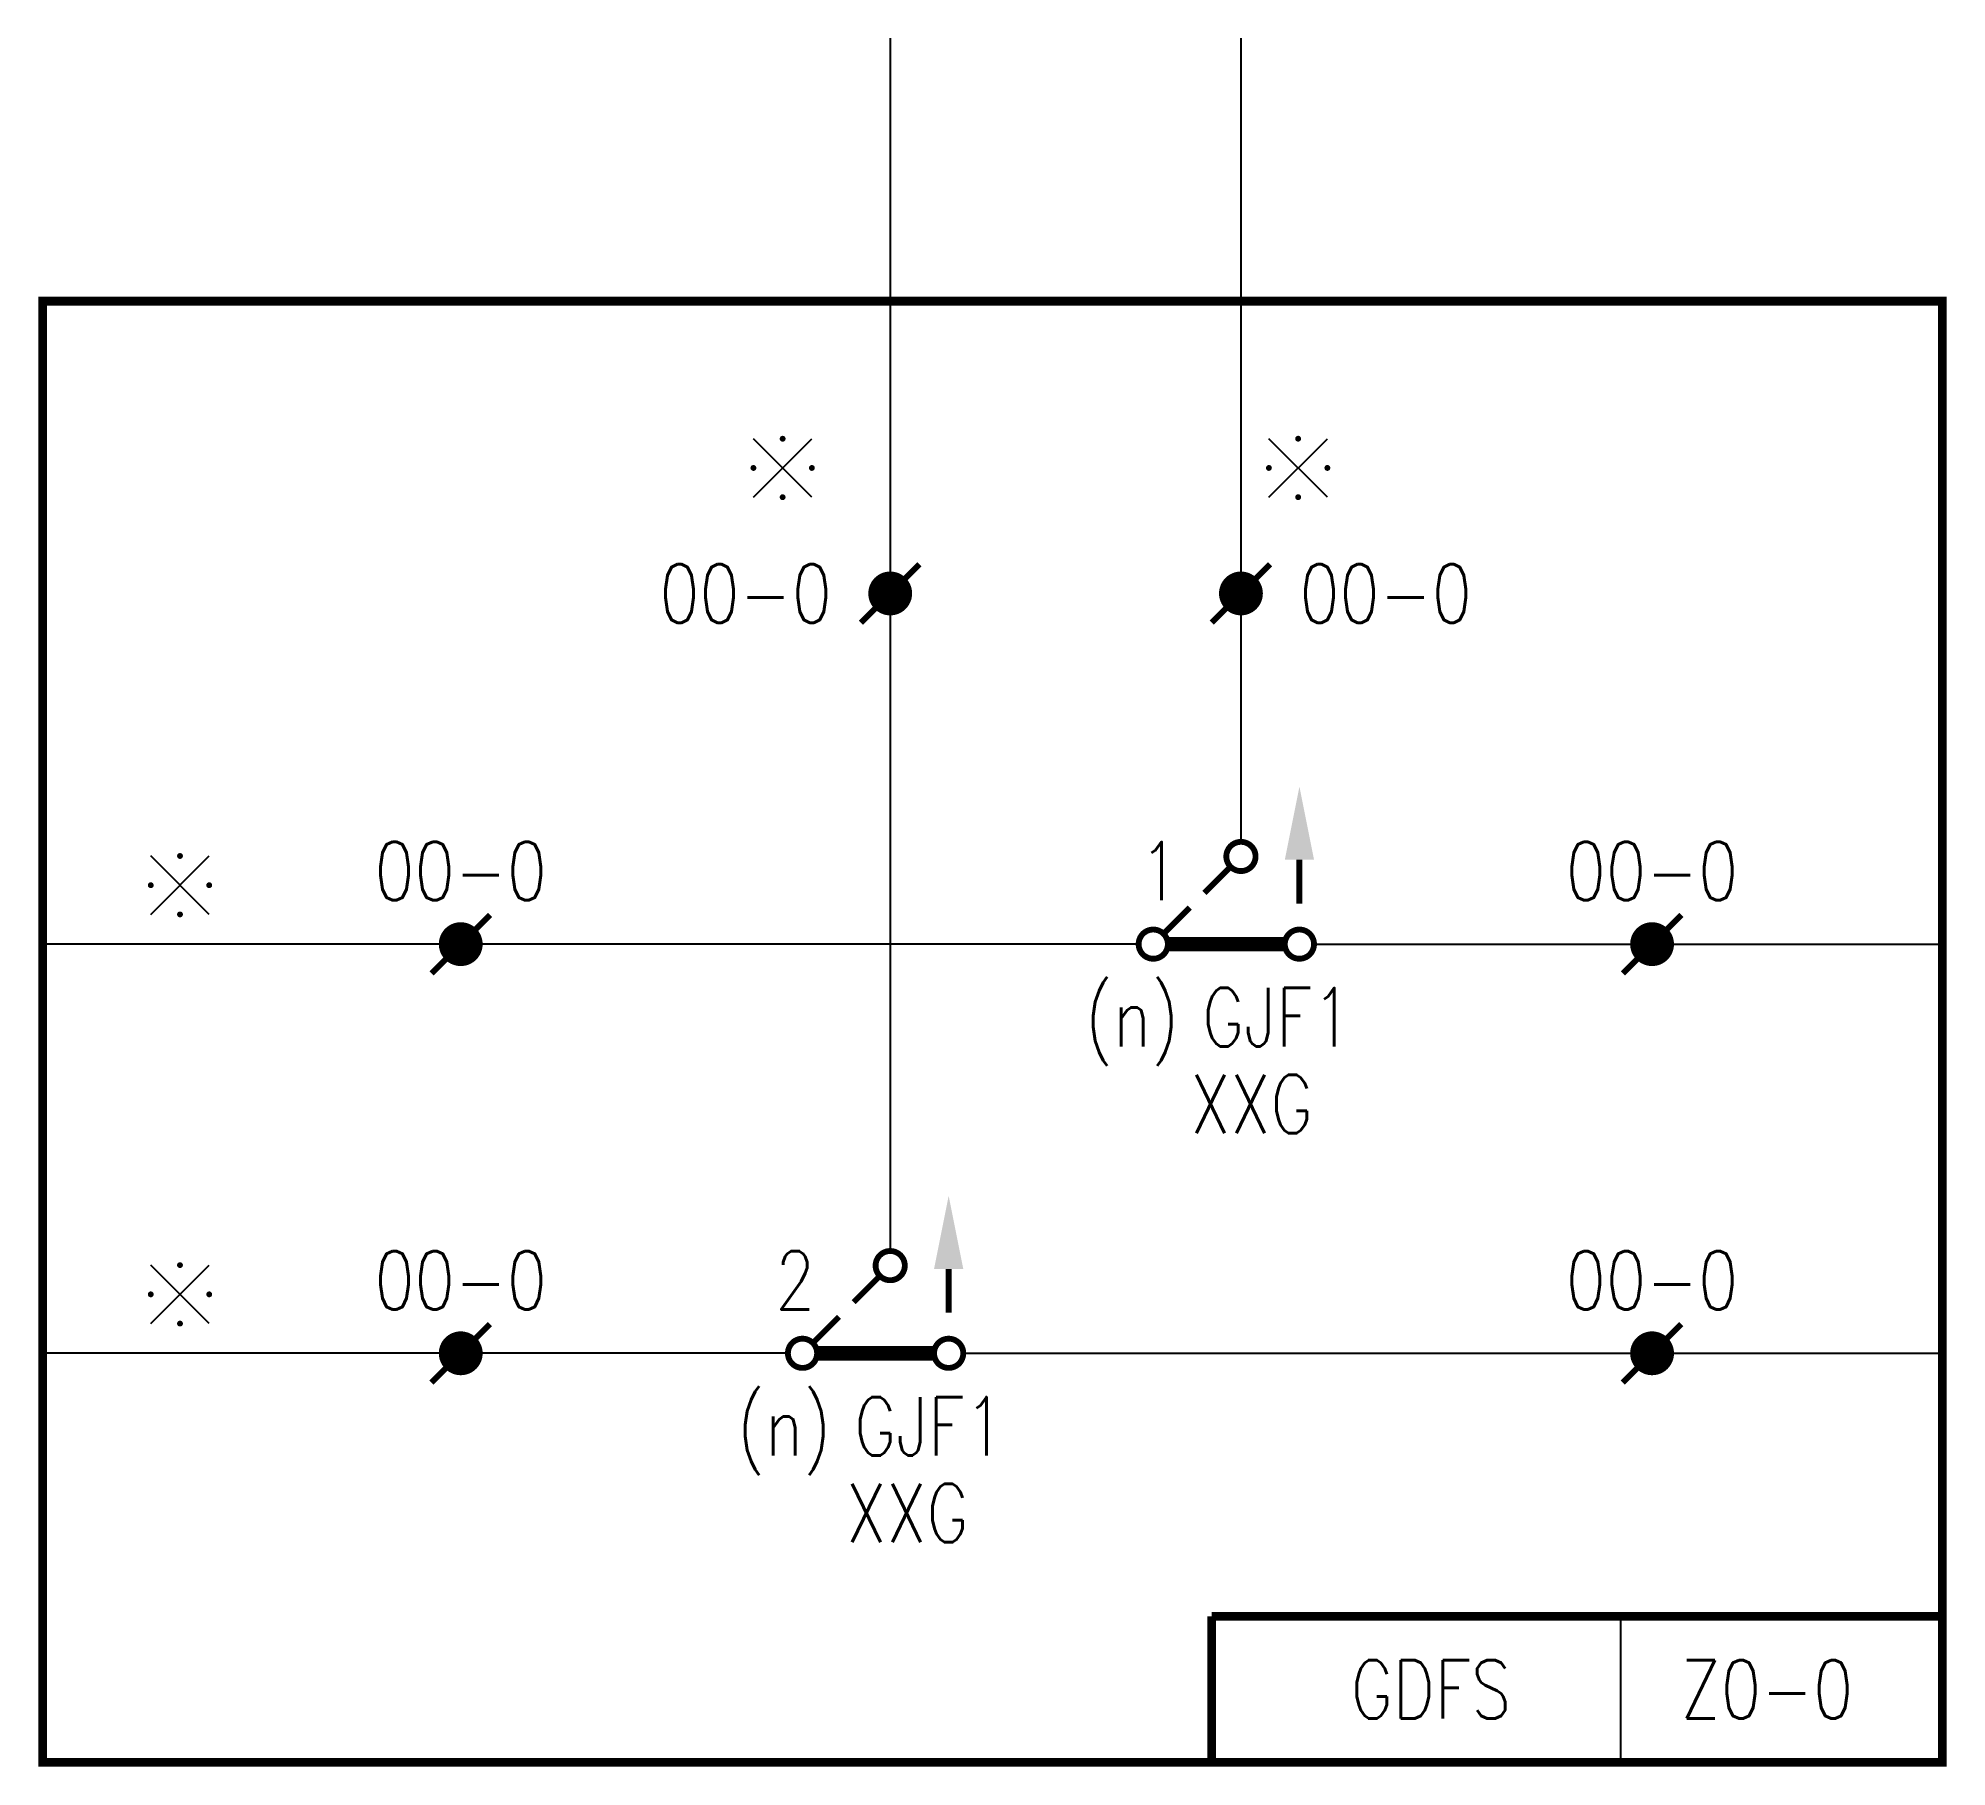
# Model space of a CAD drawing. Header units: millimetres. Extents: x -0.1 to 65.2, y -50.1 to 9.
import ezdxf
from ezdxf.enums import TextEntityAlignment as Align

# ---------------------------------------------------------------- set-up
doc = ezdxf.new("R2010")
doc.units = ezdxf.units.MM
doc.styles.get("Standard").update_dxf_attribs({"font": 'txt.shx', "bigfont": 'hztxt.shx'})

# ---------------------------------------------------------------- blocks, each defined once
blk = doc.blocks.new('D1')
at = {"const_width": 0.2}
for points in [[(0, 0.5, -1), (0, -0.5, -1), (0, 0.5)], [(5, 0.5, -1), (5, -0.5, -1), (5, 0.5)], [(3, -2.5, -1), (3, -3.5, -1), (3, -2.5)]]:
    blk.add_lwpolyline(points, format="xyb", dxfattribs=at)
for points, const_width in [([(4.5, 0), (0.5, 0)], 0.5), ([(1.25, -1.25), (0.308, -0.308)], 0.2), ([(2.681, -2.681), (1.75, -1.75)], 0.2)]:
    blk.add_lwpolyline(points, dxfattribs=dict(const_width=const_width))
blk = doc.blocks.new('conti_2')
for points in [[(-1, -1), (1, 1)], [(1, -1), (-1, 1)]]:
    blk.add_lwpolyline(points)
for points in [[(0.05, 1, 0.1, 0.1, 1), (-0.05, 1, 0.1, 0.1, 1)], [(-0.95, 0, 0.1, 0.1, 1), (-1.05, 0, 0.1, 0.1, 1)], [(1.05, 0, 0.1, 0.1, 1), (0.95, 0, 0.1, 0.1, 1)], [(0.05, -1, 0.1, 0.1, 1), (-0.05, -1, 0.1, 0.1, 1)]]:
    blk.add_lwpolyline(points, format="xyseb", close=True)
at = {"width": 0.7}
blk.add_attdef('1', (1.451, -0.908), '', height=2, dxfattribs=at)
blk = doc.blocks.new('tie')
at = {"const_width": 0.2}
blk.add_lwpolyline([(-1, -1), (1, 1)], dxfattribs=at)
at = {"const_width": 0.75}
blk.add_lwpolyline([(-0.375, 0, 1), (0.375, 0, 1)], format="xyb", close=True, dxfattribs=at)

msp = doc.modelspace()

# ---------------------------------------------------------------- linework, layer by layer
at = {"color": 7}
for p, q in [((29, 9), (29, -32.5)), ((41, 9), (41, -18.5)), ((43.5, -22), (65, -22)), ((31.5, -36), (65, -36))]:
    msp.add_line(p, q, dxfattribs=at)
for p, q in [((37.5, -22), (0, -22)), ((25.5, -36), (0, -36)), ((54, -50), (54, -45))]:
    msp.add_line(p, q)
at = {"linetype": 'ByBlock', "lineweight": 0, "const_width": 0.3}
msp.add_lwpolyline([(0, 0), (0, -50), (65, -50), (65, 0), (0, 0)], dxfattribs=at)
for points, const_width in [([(43, -19.112), (43, -20.612)], 0.2), ([(31, -33.112), (31, -34.612)], 0.2), ([(40, -45), (40, -50), (65, -50)], 0.3), ([(40, -45), (65, -45), (65, -50)], 0.3)]:
    msp.add_lwpolyline(points, dxfattribs=dict(const_width=const_width))
for points in [[(43.5, -19.112), (42.5, -19.112), (43, -16.612)], [(31.5, -33.112), (30.5, -33.112), (31, -30.612)]]:
    msp.add_solid(points)

# ---------------------------------------------------------------- block references
at = {"color": 3}
for p in [(25.32, -5.706), (42.957, -5.706), (4.702, -19.983), (4.702, -33.983)]:
    msp.add_blockref('conti_2', p, dxfattribs=at)
for p in [(29, -10), (41, -10)]:
    msp.add_blockref('tie', p)
at = {"xscale": -1, "rotation": 180}
for p in [(38, -22), (26, -36)]:
    msp.add_blockref('D1', p, dxfattribs=at)
at = {"color": 7}
for p in [(14.307, -22), (55.066, -22), (14.307, -36), (55.066, -36)]:
    msp.add_blockref('tie', p, dxfattribs=at)

# ---------------------------------------------------------------- texts
at = {"color": 3, "width": 0.8}
msp.add_text('00-0', height=2, dxfattribs=at).set_placement((27, -10), align=Align.MIDDLE_RIGHT)
msp.add_text('00-0', height=2, dxfattribs=at).set_placement((43, -10), align=Align.MIDDLE_LEFT)
for s, p in [('00-0', (14.307, -20.5)), ('00-0', (55.066, -20.5)), ('XXG', (41.363, -28.468)), ('00-0', (14.307, -34.5)), ('00-0', (55.066, -34.5)), ('XXG', (29.59, -42.468))]:
    msp.add_text(s, height=2, dxfattribs=at).set_placement(p, align=Align.CENTER)
at = {"width": 0.8}
for s, p in [('1', (37.533, -20.5)), ('2', (25.067, -34.5))]:
    msp.add_text(s, height=2, dxfattribs=at).set_placement(p)
at = {"color": 3, "width": 0.8}
for p in [(38.889, -25.5), (26.986, -39.5)]:
    msp.add_text('(n)', height=2, dxfattribs=at).set_placement(p, align=Align.RIGHT)
at = {"color": 7, "width": 0.8}
for p in [(42.24, -25.5), (30.337, -39.5)]:
    msp.add_text('GJF1', height=2, dxfattribs=at).set_placement(p, align=Align.CENTER)
at = {"width": 0.8}
msp.add_text('GDFS', height=2, dxfattribs=at).set_placement((47.5, -47.5), align=Align.MIDDLE)
at = {"color": 6, "width": 0.8}
msp.add_text('Z0-0', height=2, dxfattribs=at).set_placement((59, -47.5), align=Align.MIDDLE)

doc.saveas('drawing.dxf')
